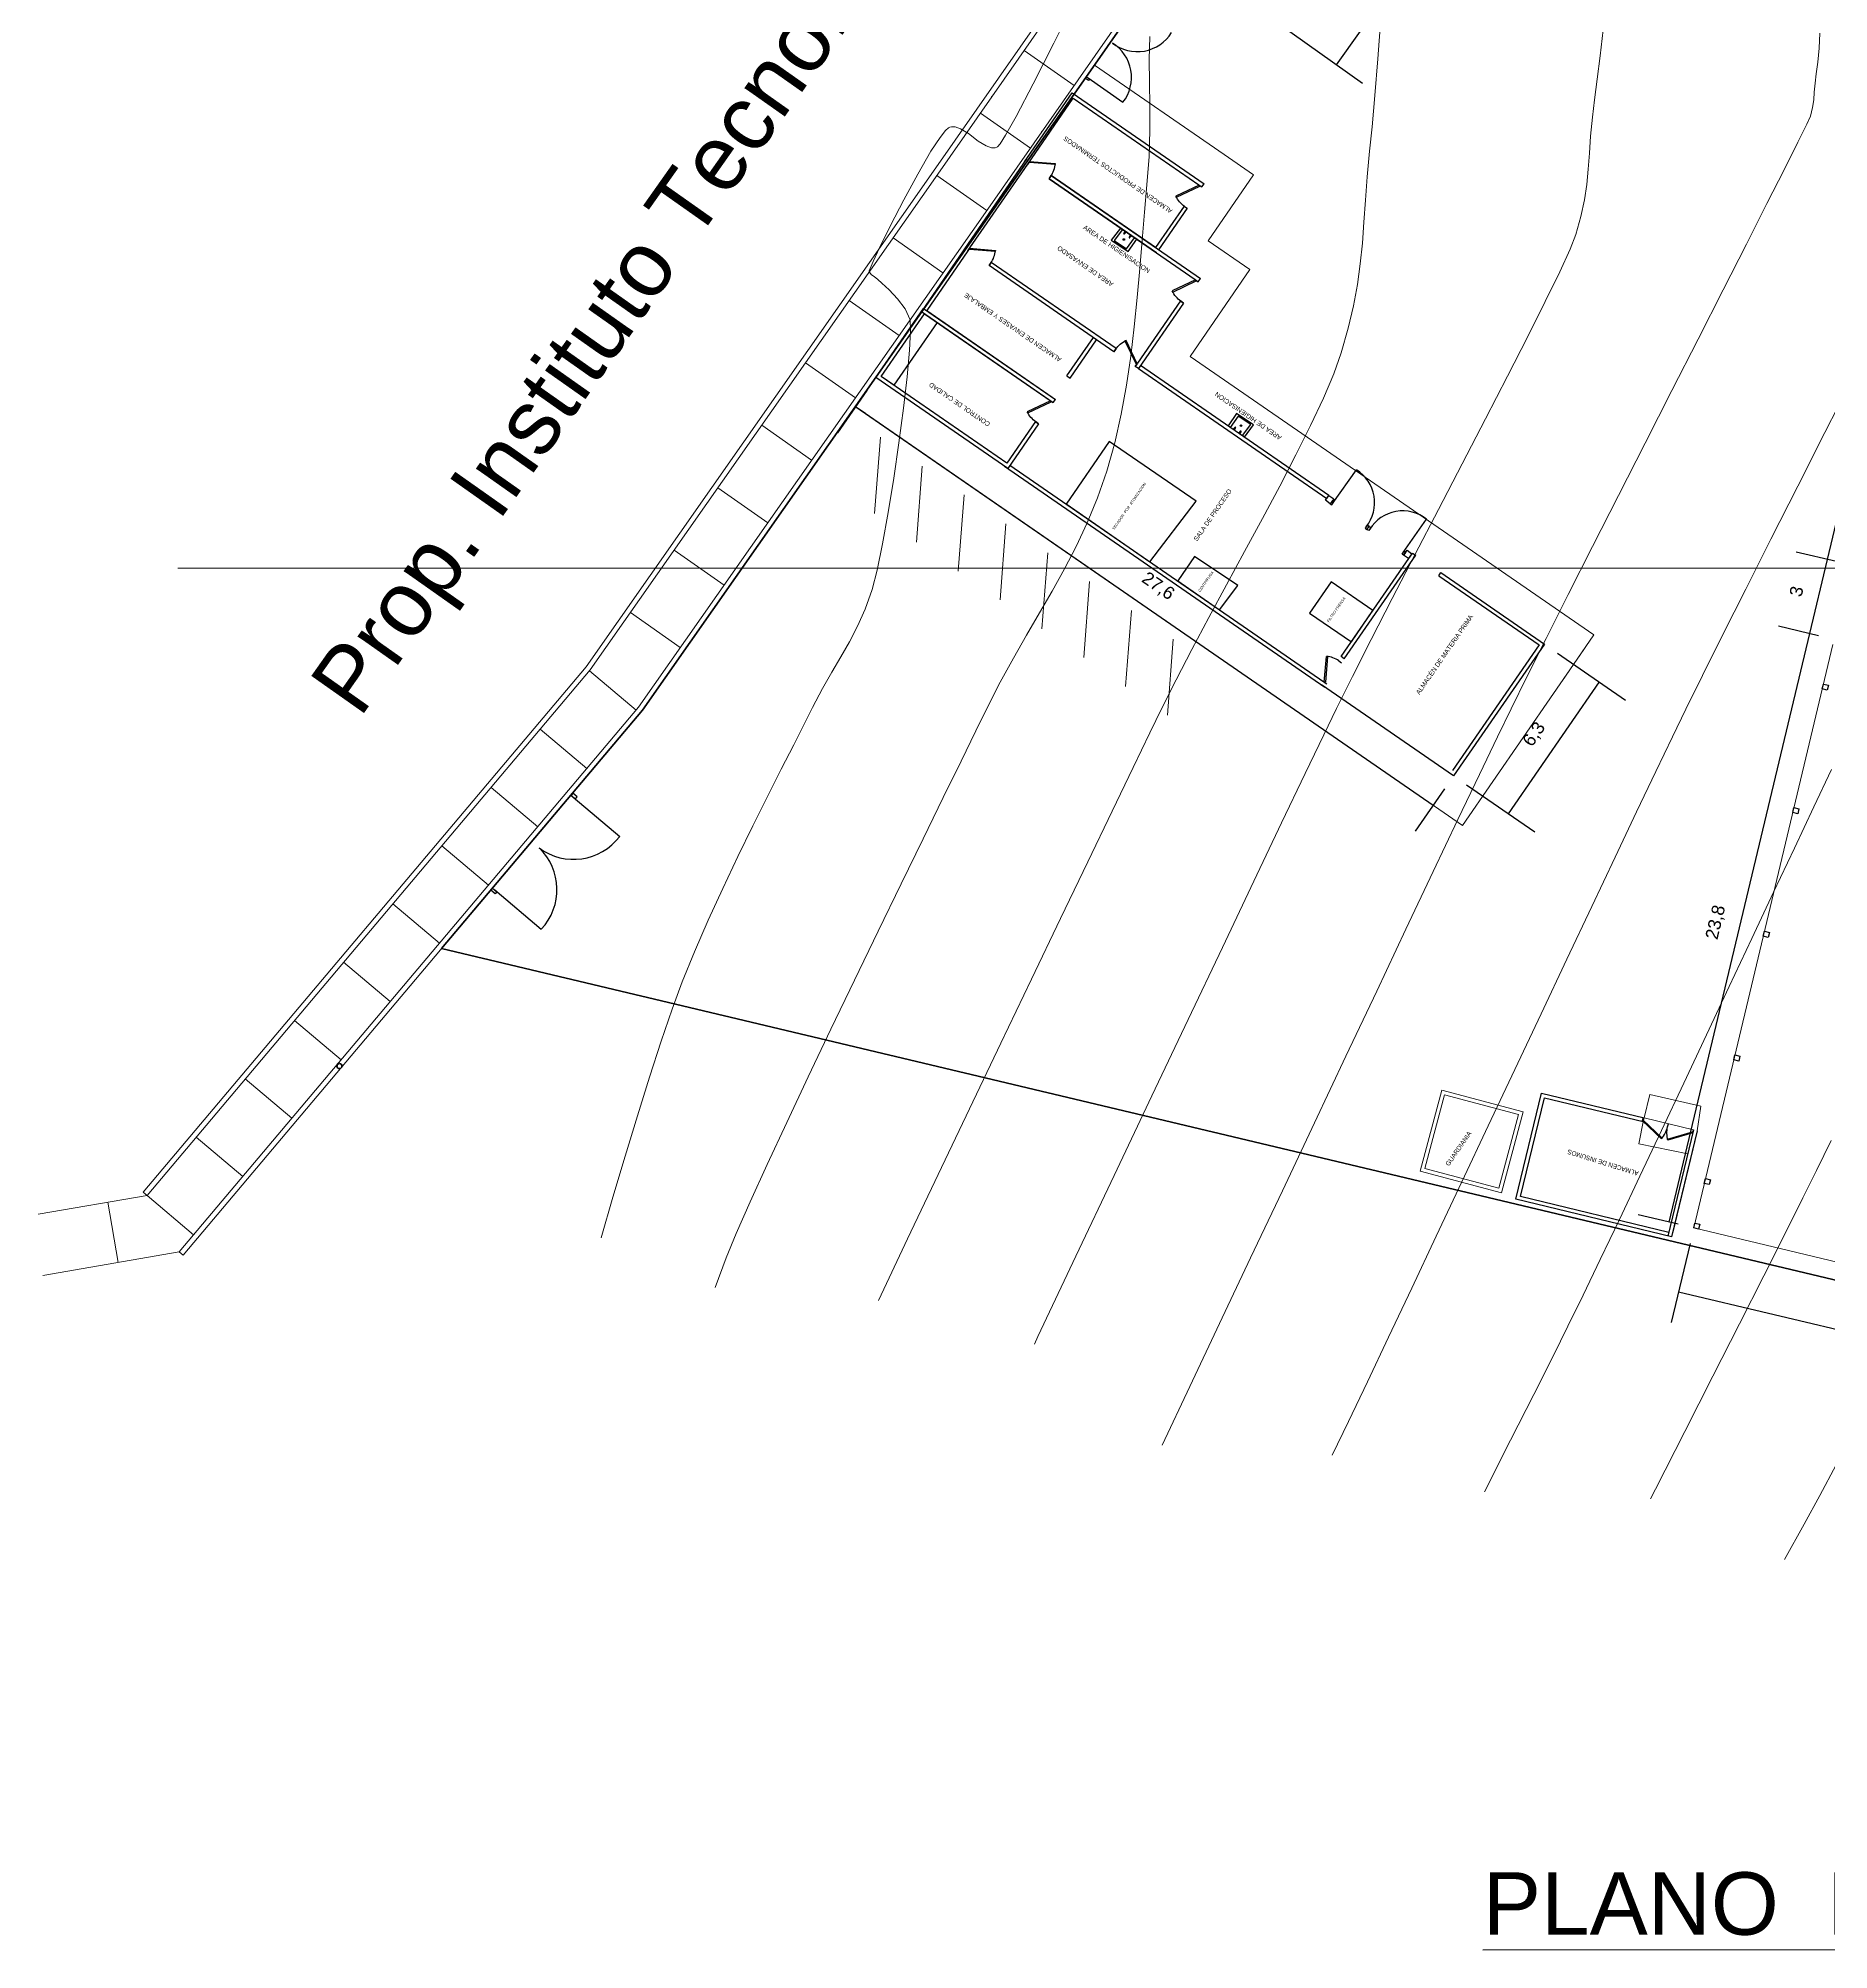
# Model space of a CAD drawing. Header units: metres. Extents: x 2572 to 5235, y 1556 to 2684.
# Drawn here: x 2818.1 to 2888.5, y 2257.6 to 2332.8 of the extents above; entities that cross this region are included whole.
import ezdxf

# ---------------------------------------------------------------- set-up
doc = ezdxf.new("R2010")
doc.units = ezdxf.units.M
doc.linetypes.add('HIDDEN2', pattern=[4.7625, 3.175, -1.5875])
doc.layers.add('2D Drafting - General_Pen_No__102', color=7, linetype='Continuous', lineweight=13, true_color=0xcccccc)
doc.layers.add('C-TOPO-MINR-N', color=7, linetype='Continuous', lineweight=0, true_color=0x346a34)
for name, color, linetype, lineweight in [('ACERO LONG', 211, 'Continuous', 35), ('EICers.Inodoros', 190, 'Continuous', 0), ('linea de piso', 140, 'Continuous', 13), ('ROTULO', 7, 'Continuous', 18), ('Structural - Grid_Pen_No__15', 214, 'Continuous', 25), ('TEXTO', 7, 'Continuous', 5), ('vanos', 145, 'Continuous', 9), ('VIGAS DE LOSA1', 190, 'Continuous', 9)]:
    doc.layers.add(name, color=color, linetype=linetype, lineweight=lineweight)
doc.layers.add('SOMBREADO', color=7, linetype='Continuous')
doc.styles.add('2mm', font='verdana.ttf', dxfattribs={"height": 8})
doc.styles.add('arial', font='arial.ttf')
doc.styles.get("Standard").update_dxf_attribs({"font": 'arial.ttf'})
doc.dimstyles.new('ISO-25', dxfattribs={"dimtxt": 0.5, "dimasz": 2.4995, "dimexe": 1.25, "dimexo": 0.625, "dimtad": 1, "dimtxsty": 'Standard', "dimblk": 'NONE', "dimblk2": 'NONE', "dimcen": 2.5, "dimadec": 0, "dimazin": 0, "dimtfac": 1, "dimtmove": 0, "dimatfit": 3, "dimfxl": 1, "dimarcsym": 0})

# ---------------------------------------------------------------- blocks, each defined once
blk = doc.blocks.new('*U24')
for p, q in [((0, 0), (0, -5)), ((40, 0), (40, -5))]:
    blk.add_line(p, q)
blk.add_lwpolyline([(0, 0), (34.6, 20), (35.5, 18.5), (0.9, -1.5)], close=True)
blk.add_arc((0, 0), 40, 0, 30)
blk = doc.blocks.new('*U23')
for p, q in [((0, 0), (0, 5)), ((40, 0), (40, 5))]:
    blk.add_line(p, q)
blk.add_lwpolyline([(0, 0), (34.6, -20), (35.5, -18.5), (0.9, 1.5)], close=True)
blk.add_arc((0, 0), 40, 330, 0)
blk = doc.blocks.new('*D184')
at = {"color": 0, "lineweight": -2, "transparency": 16777216}
for p, q in [((2892.763, 2328.777), (2891.183, 2329.155)), ((2892.398, 2328.864), (2888.453, 2312.329)), ((2888.818, 2312.242), (2887.238, 2312.619))]:
    blk.add_line(p, q, dxfattribs=at)
at = {"layer": 'Defpoints', "color": 0, "transparency": 16777216}
for p in [(2893.371, 2328.632), (2888.453, 2312.329), (2889.426, 2312.097)]:
    blk.add_point(p, dxfattribs=at)
at = {"color": 0, "transparency": 16777216, "insert": (2889.574, 2320.8), "char_height": 0.5, "attachment_point": 5, "rotation": 76.58187}
blk.add_mtext('17', dxfattribs=at)
blk = doc.blocks.new('_None')
blk = doc.blocks.new('*D185')
at = {"color": 0, "lineweight": -2, "transparency": 16777216}
for p, q in [((2888.818, 2312.242), (2887.238, 2312.619)), ((2888.453, 2312.329), (2887.757, 2309.41)), ((2888.122, 2309.323), (2886.541, 2309.701))]:
    blk.add_line(p, q, dxfattribs=at)
at = {"layer": 'Defpoints', "color": 0, "transparency": 16777216}
for p in [(2889.426, 2312.097), (2887.757, 2309.41), (2888.73, 2309.178)]:
    blk.add_point(p, dxfattribs=at)
at = {"color": 0, "transparency": 16777216, "insert": (2887.249, 2311.074), "char_height": 0.5, "attachment_point": 5, "rotation": 76.58187}
blk.add_mtext('3', dxfattribs=at)
blk = doc.blocks.new('*D186')
at = {"color": 0, "lineweight": -2, "transparency": 16777216}
for p, q in [((2887.757, 2309.41), (2882.234, 2286.26)), ((2888.122, 2309.323), (2886.541, 2309.701)), ((2882.599, 2286.173), (2881.019, 2286.55))]:
    blk.add_line(p, q, dxfattribs=at)
at = {"layer": 'Defpoints', "color": 0, "transparency": 16777216}
for p in [(2888.73, 2309.178), (2882.234, 2286.26), (2883.207, 2286.028)]:
    blk.add_point(p, dxfattribs=at)
at = {"color": 0, "transparency": 16777216, "insert": (2884.096, 2298.05), "char_height": 0.5, "attachment_point": 5, "rotation": 76.58187}
blk.add_mtext('23,8', dxfattribs=at)
blk = doc.blocks.new('*D187')
at = {"color": 0, "lineweight": -2, "transparency": 16777216}
for p, q in [((2883.062, 2285.42), (2882.319, 2282.306)), ((2882.609, 2283.522), (2947.975, 2267.928)), ((2948.427, 2269.826), (2947.685, 2266.712))]:
    blk.add_line(p, q, dxfattribs=at)
at = {"layer": 'Defpoints', "color": 0, "transparency": 16777216}
for p in [(2883.207, 2286.028), (2948.573, 2270.434), (2947.975, 2267.928)]:
    blk.add_point(p, dxfattribs=at)
at = {"color": 0, "transparency": 16777216, "insert": (2915.507, 2276.625), "char_height": 0.5, "attachment_point": 5, "rotation": 346.58171}
blk.add_mtext('67,2', dxfattribs=at)
blk = doc.blocks.new('*D189')
at = {"color": 0, "lineweight": -2, "transparency": 16777216}
for p, q in [((2850.684, 2318.973), (2849.535, 2317.306)), ((2850.244, 2318.335), (2872.963, 2302.663)), ((2873.403, 2303.301), (2872.254, 2301.634))]:
    blk.add_line(p, q, dxfattribs=at)
at = {"layer": 'Defpoints', "color": 0, "transparency": 16777216}
for p in [(2851.039, 2319.487), (2873.758, 2303.815, 0.963), (2872.963, 2302.663)]:
    blk.add_point(p, dxfattribs=at)
at = {"color": 0, "transparency": 16777216, "insert": (2862.129, 2311.261), "char_height": 0.5, "attachment_point": 5, "rotation": 325.40189}
blk.add_mtext('27,6', dxfattribs=at)
blk = doc.blocks.new('*D190')
at = {"color": 0, "lineweight": -2, "transparency": 16777216}
for p, q in [((2877.85, 2308.646), (2880.53, 2306.798)), ((2875.924, 2302.322), (2879.501, 2307.508)), ((2874.273, 2303.461), (2876.953, 2301.612))]:
    blk.add_line(p, q, dxfattribs=at)
at = {"layer": 'Defpoints', "color": 0, "transparency": 16777216}
for p in [(2877.336, 2309.001, 0.963), (2879.501, 2307.508), (2873.758, 2303.815, 0.963)]:
    blk.add_point(p, dxfattribs=at)
at = {"color": 0, "transparency": 16777216, "insert": (2876.951, 2305.44), "char_height": 0.5, "attachment_point": 5, "rotation": 55.40189}
blk.add_mtext('6,3', dxfattribs=at)
blk = doc.blocks.new('*D191')
at = {"color": 0, "lineweight": -2, "transparency": 16777216}
for p, q in [((2887.089, 2362.047), (2890.452, 2359.664)), ((2869.161, 2331.793), (2889.432, 2360.387)), ((2866.818, 2333.454), (2870.181, 2331.07))]:
    blk.add_line(p, q, dxfattribs=at)
at = {"layer": 'Defpoints', "color": 0, "transparency": 16777216}
for p in [(2886.579, 2362.409, 0.963), (2889.432, 2360.387), (2866.309, 2333.815)]:
    blk.add_point(p, dxfattribs=at)
at = {"color": 0, "transparency": 16777216, "insert": (2878.541, 2346.625), "char_height": 0.5, "attachment_point": 5, "rotation": 54.66606}
blk.add_mtext('35,05', dxfattribs=at)

msp = doc.modelspace()

# ---------------------------------------------------------------- linework, layer by layer
for p, q in [((2856.888, 2327.966, 0.963), (2858.762, 2330.682, 0.963)), ((2857.011, 2327.881, 0.963), (2858.8, 2330.473, 0.963)), ((2858.762, 2330.682, 0.963), (2863.947, 2327.105, 0.963)), ((2858.8, 2330.473, 0.963), (2863.739, 2327.067, 0.963)), ((2854.531, 2324.55, 0.963), (2856.973, 2328.089, 0.963)), ((2854.74, 2324.588, 0.963), (2857.011, 2327.881, 0.963)), ((2857.848, 2327.304, 0.963), (2863.596, 2323.338, 0.963)), ((2862.074, 2324.388, 0.963), (2857.848, 2327.304, 0.963)), ((2857.933, 2327.427, 0.963), (2863.805, 2323.376, 0.963)), ((2862.035, 2324.597, 0.963), (2857.933, 2327.427, 0.963)), ((2863.162, 2326.23, 0.963), (2862.035, 2324.597, 0.963)), ((2863.285, 2326.145, 0.963), (2862.159, 2324.512, 0.963)), ((2854.617, 2324.673, 0.963), (2852.828, 2322.08, 0.963)), ((2854.655, 2324.464, 0.963), (2853.037, 2322.118, 0.963)), ((2860.404, 2320.499, 0.963), (2855.491, 2323.888, 0.963)), ((2860.489, 2320.622, 0.963), (2855.576, 2324.011, 0.963)), ((2851.039, 2319.487, 0.963), (2852.913, 2322.204, 0.963)), ((2852.913, 2322.204, 0.963), (2858.099, 2318.626, 0.963)), ((2863.02, 2322.502, 0.963), (2861.325, 2320.045, 0.963)), ((2863.143, 2322.416, 0.963), (2861.364, 2319.837, 0.963)), ((2851.248, 2319.525, 0.963), (2852.951, 2321.995, 0.963)), ((2852.828, 2322.08, 0.963), (2858.014, 2318.503, 0.963)), ((2852.951, 2321.995, 0.963), (2857.89, 2318.588, 0.963)), ((2853.037, 2322.118, 0.963), (2857.975, 2318.712, 0.963)), ((2858.552, 2319.548, 0.963), (2859.594, 2321.058, 0.963)), ((2858.676, 2319.463, 0.963), (2859.717, 2320.972, 0.963)), ((2856.225, 2315.91, 0.963), (2851.039, 2319.487, 0.963)), ((2856.187, 2316.119, 0.963), (2851.248, 2319.525, 0.963)), ((2857.313, 2317.752, 0.963), (2856.187, 2316.119, 0.963)), ((2857.437, 2317.667, 0.963), (2856.225, 2315.91, 0.963)), ((2856.102, 2315.995, 0.963), (2868.696, 2307.308, 0.963)), ((2856.31, 2316.033, 0.963), (2868.658, 2307.516, 0.963)), ((2869.339, 2308.504, 0.963), (2872.15, 2312.579, 0.963)), ((2869.462, 2308.419, 0.963), (2872.273, 2312.493, 0.963)), ((2873.176, 2311.689, 0.963), (2877.127, 2308.963, 0.963)), ((2873.261, 2311.812, 0.963), (2877.336, 2309.001, 0.963)), ((2877.127, 2308.963, 0.963), (2873.72, 2304.024, 0.963)), ((2877.336, 2309.001, 0.963), (2873.758, 2303.815, 0.963)), ((2873.758, 2303.815, 0.963), (2868.572, 2307.393, 0.963)), ((2876.21, 2287.156), (2877.222, 2291.336)), ((2876.391, 2287.267), (2877.332, 2291.155)), ((2877.222, 2291.336), (2881.255, 2290.36)), ((2877.332, 2291.155), (2881.22, 2290.214)), ((2883.199, 2289.89), (2882.188, 2285.71)), ((2883.345, 2289.854), (2882.334, 2285.675)), ((2883.345, 2289.854), (2882.369, 2285.821)), ((2882.334, 2285.675), (2876.21, 2287.156)), ((2882.223, 2285.856), (2876.391, 2287.267))]:
    msp.add_line(p, q)
for points, elevation in [([(2859.403, 2331.168), (2859.278, 2331.255), (2859.322, 2331.317), (2859.447, 2331.23), (2859.403, 2331.168)], 0.963), ([(2859.384, 2331.274), (2860.755, 2330.316)], 0.963), ([(2857.848, 2327.304), (2857.933, 2327.427)], 0.963), ([(2863.739, 2327.067), (2863.862, 2326.981), (2863.947, 2327.105)], 0.963), ([(2863.162, 2326.23), (2863.285, 2326.145)], 0.963), ([(2860.655, 2325.367), (2860.295, 2324.887), (2860.96, 2324.443), (2861.3, 2324.922)], 0.963), ([(2860.655, 2325.367), (2860.736, 2325.309), (2860.409, 2324.873), (2860.9, 2324.545), (2861.21, 2324.984)], 0.963), ([(2854.655, 2324.464), (2854.74, 2324.588)], 0.963), ([(2855.491, 2323.888), (2855.576, 2324.011)], 0.963), ([(2863.596, 2323.338), (2863.72, 2323.253), (2863.805, 2323.376)], 0.963), ([(2863.143, 2322.416), (2863.02, 2322.502)], 0.963), ([(2852.951, 2321.995), (2853.445, 2321.654), (2851.742, 2319.185), (2851.248, 2319.525), (2852.951, 2321.995)], 0.963), ([(2860.404, 2320.499), (2860.489, 2320.622)], 0.963), ([(2861.364, 2319.837), (2861.24, 2319.922), (2861.325, 2320.045)], 0.963), ([(2868.857, 2314.85), (2861.449, 2319.96), (2861.364, 2319.837), (2868.772, 2314.726)], 0.963), ([(2858.552, 2319.548), (2858.676, 2319.463)], 0.963), ([(2858.014, 2318.503), (2858.099, 2318.626)], 0.963), ([(2857.437, 2317.667), (2857.313, 2317.752)], 0.963), ([(2865.535, 2317.142), (2865.895, 2317.622), (2865.229, 2318.065), (2864.89, 2317.586)], 0.963), ([(2865.535, 2317.142), (2865.453, 2317.2), (2865.781, 2317.636), (2865.29, 2317.964), (2864.979, 2317.525)], 0.963), ([(2858.517, 2314.511), (2861.81, 2312.24), (2863.632, 2314.623), (2860.216, 2316.974), (2858.52, 2314.509)], 0.963), ([(2869.016, 2314.54), (2869.939, 2315.854)], 0.963), ([(2868.857, 2314.85), (2869.049, 2314.715), (2868.914, 2314.523), (2868.722, 2314.658), (2868.857, 2314.85)], 0.963), ([(2868.772, 2314.726), (2868.857, 2314.85)], 0.963), ([(2868.998, 2314.642), (2868.914, 2314.523), (2868.974, 2314.481), (2869.058, 2314.6), (2868.998, 2314.642)], 0.963), ([(2871.779, 2312.599), (2872.702, 2313.913)], 0.963), ([(2870.371, 2313.677), (2870.287, 2313.558), (2870.355, 2313.51), (2870.439, 2313.63), (2870.371, 2313.677)], 0.963), ([(2870.507, 2313.582), (2870.424, 2313.462), (2870.355, 2313.51), (2870.439, 2313.63), (2870.507, 2313.582)], 0.963), ([(2862.909, 2311.482), (2864.555, 2310.346), (2865.282, 2311.301), (2863.575, 2312.448), (2862.909, 2311.482)], 0.963), ([(2871.881, 2312.617), (2871.797, 2312.498), (2871.737, 2312.54), (2871.821, 2312.659), (2871.881, 2312.617)], 0.963), ([(2871.932, 2312.69), (2872.124, 2312.555), (2871.989, 2312.363), (2871.797, 2312.498), (2871.932, 2312.69)], 0.963), ([(2872.15, 2312.579), (2872.273, 2312.493)], 0.963), ([(2873.176, 2311.689), (2873.261, 2311.812)], 0.963), ([(2869.741, 2309.086), (2870.592, 2310.321), (2868.941, 2311.45), (2868.09, 2310.215), (2869.741, 2309.086)], 0.963), ([(2869.462, 2308.419), (2869.339, 2308.504)], 0.963), ([(2839.288, 2302.991), (2839.121, 2303.131), (2839.051, 2303.048), (2839.217, 2302.908), (2839.288, 2302.991)], -1918), ([(2839.134, 2302.978), (2840.961, 2301.432)], -1918), ([(2836.059, 2299.173), (2835.892, 2299.314), (2835.963, 2299.397), (2836.129, 2299.256), (2836.059, 2299.173)], -1918), ([(2836.046, 2299.327), (2837.873, 2297.781)], -1918)]:
    msp.add_lwpolyline(points, dxfattribs=dict(elevation=elevation))
at = {"elevation": 0.963}
for points in [[(2860.837, 2325.238), (2860.787, 2325.156, 1.047046), (2860.817, 2325.139, -0.135927), (2860.879, 2325.208, -1.398246)], [(2861.051, 2325.094), (2861, 2325.005, 1.047046), (2861.03, 2324.988, -0.177231), (2861.102, 2325.059, -1.398246)], [(2865.138, 2317.415), (2865.189, 2317.504, 1.047046), (2865.159, 2317.521, -0.177231), (2865.088, 2317.45, -1.398246)], [(2865.352, 2317.271), (2865.403, 2317.353, 1.047046), (2865.372, 2317.37, -0.135927), (2865.31, 2317.301, -1.398246)]]:
    msp.add_lwpolyline(points, format="xyb", dxfattribs=at)
for points in [[(2888.507, 2307.381), (2888.46, 2307.187), (2888.266, 2307.233), (2888.312, 2307.428), (2888.507, 2307.381)], [(2887.347, 2302.518), (2887.3, 2302.323), (2887.106, 2302.369), (2887.152, 2302.564), (2887.347, 2302.518)], [(2886.186, 2297.654), (2886.14, 2297.46), (2885.945, 2297.506), (2885.992, 2297.7), (2886.186, 2297.654)], [(2885.026, 2292.791), (2884.98, 2292.596), (2884.785, 2292.642), (2884.831, 2292.837), (2885.026, 2292.791)], [(2883.866, 2287.927), (2883.819, 2287.733), (2883.625, 2287.779), (2883.671, 2287.973), (2883.866, 2287.927)], [(2883.448, 2286.176), (2883.401, 2285.982), (2883.207, 2286.028), (2883.253, 2286.223), (2883.448, 2286.176)]]:
    msp.add_lwpolyline(points)
for centre in [(2860.79, 2324.915), (2865.399, 2317.594)]:
    msp.add_circle(centre, 0.0304)
for centre, radius, start, end in [((2861.322, 2333.893, 0.963), 1.587, 231.87071, 328.2122), ((2859.507, 2331.295, 0.963), 1.587, 321.87071, 58.2122), ((2869.133, 2314.561, 0.963), 1.523, 321.73981, 58.0813), ((2871.758, 2312.717, 0.963), 1.523, 51.73981, 148.0813), ((2839.15, 2302.799, -1918), 2.269, 233.21336, 322.97058), ((2836.225, 2299.341, -1918), 2.269, 316.57825, 46.33548)]:
    msp.add_arc(centre, radius, start, end)
at = {"layer": '2D Drafting - General_Pen_No__102', "color": 8, "linetype": 'Continuous', "lineweight": 0, "flags": 128}
for points, elevation in [([(2881.585, 2381.112), (2881.478, 2380.068), (2880.098, 2366.516), (2867.028, 2347.254), (2853.309, 2327.603), (2839.64, 2308.103), (2822.215, 2287.435)], -1920), ([(2881.786, 2381.112), (2881.677, 2380.048), (2880.292, 2366.446), (2867.193, 2347.14), (2853.473, 2327.489), (2839.799, 2307.981), (2822.368, 2287.306)], -1920), ([(2884.065, 2379.805), (2882.618, 2365.6), (2869.17, 2345.779), (2855.439, 2326.113), (2841.703, 2306.516), (2823.638, 2285.09)], -1920), ([(2884.266, 2379.805), (2882.812, 2365.529), (2869.334, 2345.666), (2855.603, 2325.998), (2841.861, 2306.394), (2823.791, 2284.961)], -1920), ([(2884.266, 2379.805), (2882.812, 2365.529), (2869.334, 2345.666), (2855.603, 2325.998), (2841.861, 2306.394), (2823.791, 2284.961)], -1920), ([(2858.843, 2330.968), (2856.877, 2332.346)], -1920), ([(2857.121, 2328.512), (2855.155, 2329.889)], -1920), ([(2855.399, 2326.055), (2853.434, 2327.433)], -1920), ([(2853.677, 2323.599), (2851.712, 2324.976)], -1920), ([(2851.955, 2321.142), (2849.99, 2322.52)], -1920), ([(2850.233, 2318.685), (2848.268, 2320.063)], -1920), ([(2848.511, 2316.229), (2846.546, 2317.606)], -1920), ([(2846.789, 2313.772), (2844.824, 2315.15)], -1920), ([(2845.067, 2311.316), (2843.102, 2312.693)], -1920), ([(2843.345, 2308.859), (2841.38, 2310.236)], -1920), ([(2839.771, 2307.948), (2841.606, 2306.401)], -1920), ([(2837.838, 2305.655), (2839.672, 2304.108)], -1920), ([(2835.904, 2303.361), (2837.739, 2301.814)], -1920), ([(2833.97, 2301.067), (2835.805, 2299.52)], -1920), ([(2832.036, 2298.774), (2833.871, 2297.227)], -1920), ([(2830.103, 2296.48), (2831.937, 2294.933)], -1920), ([(2828.169, 2294.186), (2830.004, 2292.639)], -1920), ([(2826.235, 2291.893), (2828.07, 2290.346)], -1920), ([(2824.301, 2289.599), (2826.136, 2288.052)], -1920), ([(2818.09, 2286.566), (2822.368, 2287.306)], 0.963), ([(2821.238, 2284.675), (2820.829, 2287.04)], 0.963), ([(2822.368, 2287.306), (2822.215, 2287.435)], -1920), ([(2822.368, 2287.306), (2824.203, 2285.759)], -1920), ([(2818.268, 2284.162), (2823.638, 2285.09)], 0.963), ([(2823.638, 2285.09), (2823.791, 2284.961)], -1920)]:
    msp.add_lwpolyline(points, dxfattribs=dict(at, elevation=elevation))
at = {"layer": 'ACERO LONG', "color": 2, "linetype": 'Continuous', "lineweight": 9}
for p, q in [((2855.62, 2330.565, 0.963), (2855.592, 2330.524, 0.963)), ((2857.588, 2329.191, 0.963), (2857.559, 2329.15, 0.963))]:
    msp.add_line(p, q, dxfattribs=at)
at = {"layer": 'C-TOPO-MINR-N', "lineweight": 5, "elevation": 0.963, "flags": 128}
msp.add_lwpolyline([(2823.58, 2311.982), (2983.58, 2311.982)], dxfattribs=at)
at = {"layer": 'EICers.Inodoros', "color": 1, "linetype": 'Continuous', "lineweight": 0, "elevation": -5, "flags": 128}
msp.add_lwpolyline([(2851.136, 2283.172), (2851.137, 2283.174), (2852.287, 2285.6), (2853.491, 2288.132), (2854.721, 2290.716), (2855.951, 2293.294), (2857.154, 2295.811), (2858.303, 2298.21), (2859.371, 2300.436), (2860.33, 2302.431), (2861.154, 2304.142), (2861.815, 2305.51), (2862.287, 2306.48), (2862.847, 2307.594), (2863.47, 2308.787), (2864.138, 2310.04), (2864.835, 2311.33), (2865.543, 2312.637), (2866.245, 2313.939), (2866.923, 2315.215), (2867.56, 2316.444), (2868.138, 2317.604), (2868.64, 2318.675), (2869.048, 2319.634), (2869.345, 2320.461), (2869.622, 2321.422), (2869.83, 2322.311), (2869.982, 2323.151), (2870.092, 2323.963), (2870.173, 2324.77), (2870.237, 2325.594), (2870.298, 2326.459), (2870.368, 2327.385), (2870.461, 2328.396), (2870.553, 2329.35), (2870.66, 2330.577), (2870.778, 2332.017), (2870.902, 2333.606)], dxfattribs=at)
at = {"layer": 'EICers.Inodoros', "color": 1, "linetype": 'Continuous', "lineweight": 0, "flags": 128}
msp.add_lwpolyline([(2881.504, 2275.369), (2881.699, 2275.751), (2882.853, 2278.016), (2883.965, 2280.202), (2885.011, 2282.263), (2885.965, 2284.149), (2886.805, 2285.813), (2887.504, 2287.209), (2888.04, 2288.287), (2888.618, 2289.473)], dxfattribs=at)
at = {"layer": 'linea de piso', "color": 1, "linetype": 'Continuous', "lineweight": 40}
msp.add_circle((2829.935, 2292.4, -1920), 0.1, dxfattribs=at)
at = {"layer": 'SOMBREADO', "color": 0, "linetype": 'Continuous', "lineweight": 50, "elevation": 0.963, "flags": 128}
msp.add_lwpolyline([(2855.603, 2325.998), (2841.861, 2306.394), (2833.957, 2297.019), (2833.957, 2297.019), (2958.008, 2267.502), (2958.008, 2267.502), (2958.008, 2267.502), (2964.27, 2279.19), (2970.935, 2299.064), (2970.485, 2336.622), (2974.483, 2363.009), (2974.483, 2363.009), (2974.483, 2363.009), (2883.659, 2373.843), (2882.812, 2365.529), (2869.334, 2345.666)], close=True, dxfattribs=at)
at = {"layer": 'Structural - Grid_Pen_No__15', "linetype": 'HIDDEN2', "lineweight": 9, "elevation": 0.963, "flags": 128}
msp.add_lwpolyline([(2855.603, 2325.998), (2841.861, 2306.394), (2833.957, 2297.019), (2833.957, 2297.019), (2958.008, 2267.502), (2958.008, 2267.502), (2958.008, 2267.502), (2964.27, 2279.19), (2970.935, 2299.064), (2970.485, 2336.622), (2974.483, 2363.009), (2974.483, 2363.009), (2974.483, 2363.009), (2883.659, 2373.843), (2882.812, 2365.529), (2869.334, 2345.666)], close=True, dxfattribs=at)
at = {"layer": 'TEXTO', "lineweight": 30, "flags": 128}
msp.add_lwpolyline([(2874.912, 2257.633), (2959.843, 2257.68)], dxfattribs=at)
at = {"layer": 'vanos', "linetype": 'Continuous', "lineweight": 0, "flags": 128}
for points, elevation in [([(2858.924, 2334.438), (2858.034, 2332.633), (2857.228, 2331.037), (2856.553, 2329.755), (2856.141, 2329.024), (2855.922, 2328.683), (2855.825, 2328.567), (2855.792, 2328.544), (2855.726, 2328.526), (2855.588, 2328.526), (2855.371, 2328.599), (2855.068, 2328.789), (2854.68, 2329.079), (2854.373, 2329.271), (2854.151, 2329.347), (2854.01, 2329.349), (2853.941, 2329.332), (2853.895, 2329.308), (2853.781, 2329.206), (2853.563, 2328.933), (2853.205, 2328.385), (2852.685, 2327.491), (2852.138, 2326.479), (2851.619, 2325.469), (2851.182, 2324.583), (2850.929, 2324.044), (2850.814, 2323.779), (2850.78, 2323.684), (2850.776, 2323.663), (2850.783, 2323.636), (2850.808, 2323.587), (2850.868, 2323.527), (2850.974, 2323.454), (2851.111, 2323.343), (2851.272, 2323.194), (2851.556, 2322.932), (2851.886, 2322.585), (2852.187, 2322.182), (2852.383, 2321.753), (2852.406, 2321.334), (2852.363, 2320.562), (2852.264, 2319.516), (2852.121, 2318.274), (2851.942, 2316.917), (2851.739, 2315.522), (2851.522, 2314.169), (2851.302, 2312.937), (2851.089, 2311.905), (2850.892, 2311.152), (2850.617, 2310.376), (2850.319, 2309.701), (2849.999, 2309.088), (2849.66, 2308.501), (2849.304, 2307.9), (2848.932, 2307.247), (2848.546, 2306.504), (2848.221, 2305.852), (2847.806, 2305.034), (2847.319, 2304.077), (2846.779, 2303.007), (2846.204, 2301.851), (2845.611, 2300.636), (2845.018, 2299.387), (2844.444, 2298.132), (2843.907, 2296.897), (2843.425, 2295.707), (2843.029, 2294.635), (2842.597, 2293.372), (2842.138, 2291.961), (2841.662, 2290.441), (2841.178, 2288.853), (2840.696, 2287.239), (2840.226, 2285.639)], -7), ([(2844.722, 2283.693), (2845.154, 2284.856), (2845.549, 2285.817), (2846.093, 2287.057), (2846.761, 2288.528), (2847.529, 2290.183), (2848.374, 2291.975), (2849.27, 2293.856), (2850.194, 2295.781), (2851.122, 2297.701), (2852.03, 2299.569), (2852.892, 2301.339), (2853.687, 2302.963), (2854.388, 2304.395), (2854.973, 2305.587), (2855.417, 2306.492), (2855.932, 2307.5), (2856.45, 2308.447), (2856.968, 2309.349), (2857.479, 2310.224), (2857.978, 2311.086), (2858.461, 2311.954), (2858.921, 2312.843), (2859.354, 2313.77), (2859.755, 2314.753), (2860.119, 2315.806), (2860.431, 2316.913), (2860.688, 2318.041), (2860.897, 2319.182), (2861.066, 2320.332), (2861.204, 2321.485), (2861.318, 2322.633), (2861.417, 2323.771), (2861.509, 2324.893), (2861.601, 2325.993), (2861.702, 2327.065), (2861.788, 2328.184), (2861.818, 2329.213), (2861.814, 2330.175), (2861.798, 2331.094), (2861.79, 2331.995), (2861.813, 2332.903)], -6), ([(2857.271, 2281.461), (2857.41, 2281.755), (2858.909, 2284.922), (2860.414, 2288.098), (2861.894, 2291.222), (2863.321, 2294.232), (2864.667, 2297.067), (2865.902, 2299.666), (2866.998, 2301.967), (2867.925, 2303.908), (2868.655, 2305.429), (2869.158, 2306.468), (2869.782, 2307.722), (2870.522, 2309.179), (2871.351, 2310.792), (2872.242, 2312.513), (2873.168, 2314.296), (2874.102, 2316.093), (2875.016, 2317.857), (2875.884, 2319.541), (2876.678, 2321.099), (2877.371, 2322.482), (2877.935, 2323.644), (2878.345, 2324.537), (2878.572, 2325.115), (2878.771, 2325.826), (2878.907, 2326.472), (2878.998, 2327.084), (2879.058, 2327.687), (2879.105, 2328.311), (2879.154, 2328.982), (2879.221, 2329.728), (2879.301, 2330.414), (2879.408, 2331.226), (2879.529, 2332.146), (2879.65, 2333.158)], -4), ([(2862.299, 2277.478), (2863.393, 2279.793), (2864.56, 2282.266), (2865.779, 2284.849), (2867.029, 2287.495), (2868.286, 2290.159), (2869.53, 2292.793), (2870.738, 2295.35), (2871.89, 2297.783), (2872.962, 2300.046), (2873.934, 2302.092), (2874.784, 2303.874), (2875.489, 2305.344), (2876.029, 2306.456), (2876.647, 2307.707), (2877.404, 2309.221), (2878.273, 2310.949), (2879.229, 2312.839), (2880.244, 2314.84), (2881.292, 2316.901), (2882.346, 2318.972), (2883.379, 2321.001), (2884.366, 2322.938), (2885.278, 2324.732), (2886.09, 2326.331), (2886.774, 2327.686), (2887.305, 2328.744), (2887.655, 2329.456), (2887.798, 2329.77), (2887.884, 2330.105), (2887.927, 2330.404), (2887.951, 2330.709), (2887.98, 2331.059), (2888.026, 2331.429), (2888.087, 2331.898), (2888.141, 2332.442), (2888.168, 2333.032)], -3), ([(2868.99, 2277.09), (2869.627, 2278.416), (2870.372, 2279.976), (2871.207, 2281.735), (2872.116, 2283.656), (2873.083, 2285.705), (2874.092, 2287.845), (2875.127, 2290.041), (2876.171, 2292.258), (2877.207, 2294.459), (2878.22, 2296.609), (2879.194, 2298.673), (2880.112, 2300.614), (2880.958, 2302.398), (2881.715, 2303.988), (2882.368, 2305.348), (2882.899, 2306.445), (2883.548, 2307.759), (2884.343, 2309.35), (2885.253, 2311.161), (2886.247, 2313.132), (2887.297, 2315.205), (2888.37, 2317.321), (2889.438, 2319.423)], -2), ([(2874.974, 2275.647), (2876.006, 2277.68), (2876.915, 2279.478), (2877.675, 2280.989), (2878.257, 2282.161), (2878.853, 2283.382), (2879.533, 2284.794), (2880.283, 2286.365), (2881.09, 2288.065), (2881.939, 2289.862), (2882.817, 2291.727), (2883.711, 2293.628), (2884.606, 2295.534), (2885.49, 2297.414), (2886.347, 2299.238), (2887.166, 2300.975), (2887.931, 2302.594), (2888.629, 2304.063)], -1), ([(2886.776, 2272.989), (2887.551, 2274.38), (2888.163, 2275.504), (2888.806, 2276.717)], 1)]:
    msp.add_lwpolyline(points, dxfattribs=dict(at, elevation=elevation))
at = {"layer": 'VIGAS DE LOSA1', "color": 2, "linetype": 'Continuous', "lineweight": 9}
for p, q in [((2883.207, 2286.028), (2888.684, 2308.984)), ((2948.573, 2270.434), (2883.207, 2286.028))]:
    msp.add_line(p, q, dxfattribs=at)
at = {"layer": 'VIGAS DE LOSA1', "color": 2, "linetype": 'Continuous', "lineweight": 9, "flags": 128}
for points, elevation in [([(2878.018, 2307.525), (2879.283, 2309.359), (2863.396, 2320.318), (2865.752, 2323.734), (2864.106, 2324.869), (2865.895, 2327.462), (2864.742, 2328.257), (2859.638, 2331.778)], 0.963), ([(2851.039, 2319.487), (2850.236, 2318.341), (2850.636, 2318.08)], 0.963), ([(2850.236, 2318.341), (2874.116, 2301.868), (2878.889, 2308.788)], 0.963), ([(2851.218, 2317.133), (2850.988, 2314.142)], 1.926), ([(2852.863, 2315.999), (2852.634, 2313.007)], 1.997), ([(2854.509, 2314.864), (2854.279, 2311.872)], 2.068), ([(2856.154, 2313.729), (2855.924, 2310.738)], 2.138), ([(2857.799, 2312.594), (2857.57, 2309.603)], 2.209), ([(2859.445, 2311.459), (2859.215, 2308.468)], 2.28), ([(2861.09, 2310.324), (2860.86, 2307.333)], 2.351), ([(2862.735, 2309.189), (2862.505, 2306.198)], 2.422)]:
    msp.add_lwpolyline(points, dxfattribs=dict(at, elevation=elevation))
msp.add_lwpolyline([(2873.304, 2291.445), (2876.493, 2290.595), (2875.642, 2287.406), (2872.454, 2288.257)], close=True, dxfattribs=at)
for points in [[(2873.41, 2291.262), (2876.309, 2290.489), (2875.536, 2287.59), (2872.637, 2288.363), (2873.41, 2291.262)], [(2883.345, 2289.854), (2883.493, 2290.821), (2881.479, 2291.283), (2881.255, 2290.36)], [(2883.199, 2289.89), (2882.971, 2288.947), (2881.053, 2289.338), (2881.235, 2290.27)], [(2881.255, 2290.36), (2881.22, 2290.214)], [(2881.255, 2290.36), (2883.199, 2289.89)]]:
    msp.add_lwpolyline(points, dxfattribs=at)

# ---------------------------------------------------------------- block references
for name, p, xscale, yscale, zscale, rotation in [('*U24', (2857.083, 2327.985, 0.963), 0.0254, 0.0254, 0.0254, 325.401893835033), ('*U24', (2863.758, 2327.053, 0.963), -0.0254, 0.0254, 0.0254, 55.40189383503306), ('*U24', (2854.727, 2324.569, 0.963), 0.0254, 0.0254, 0.0254, 325.401893835033), ('*U24', (2863.615, 2323.325, 0.963), -0.0254, 0.0254, 0.0254, 55.40189383503306), ('*U24', (2861.312, 2320.026, 0.963), -0.0254, 0.0254, 0.0254, 325.401893835033), ('*U24', (2857.909, 2318.575, 0.963), -0.0254, 0.0254, 0.0254, 55.40189383503306), ('*U24', (2868.677, 2307.503, 0.963), 0.0254, 0.0254, 0.0254, 55.40189383503304), ('*U23', (2881.194, 2290.244), 0.02539999999999999, 0.02539999999999999, 0.02539999999999999, 346.3977104588277), ('*U23', (2883.169, 2289.766), -0.0254, 0.0254, 0.0254, 346.3977105231415)]:
    msp.add_blockref(name, p, dxfattribs=dict(xscale=xscale, yscale=yscale, zscale=zscale, rotation=rotation))

# ---------------------------------------------------------------- texts
at = {"insert": (2828.096, 2306.706, 0.963), "char_height": 2.53757, "width": 78.67405, "attachment_point": 1, "rotation": 54.80093, "style": '2mm'}
msp.add_mtext('{\\fArial|b0|i0|c0|p34; Prop. Instituto Tecnologico Publico de Abancay }', dxfattribs=at)
at = {"layer": 'ROTULO', "color": 7, "lineweight": -3, "style": 'arial'}
for s, height, rotation, p in [('ALMACEN DE PRODUCTOS TERMINADOS', 0.18248, 145.40189, (2862.72, 2326.081, 0.963)), ('AREA DE HIGIENISACION', 0.18248, 325.40189, (2859.172, 2325.345)), ('AREA DE ENVASADO', 0.18248, 145.40189, (2860.401, 2323.2, 0.963)), ('ALMACEN DE ENVASES Y EMBALAJE', 0.18248, 145.40189, (2858.356, 2320.235, 0.963)), ('CONTROL DE CALIDAD', 0.18248, 145.40189, (2855.553, 2317.692, 0.963)), ('AREA DE HIGIENISACION', 0.18248, 145.40189, (2867.017, 2317.163)), ('SECADOR  POR  ATOMIZACIÓN ', 0.10477, 55.40189, (2860.412, 2313.475)), ('SALA DE PROCESO ', 0.18248, 55.40189, (2863.672, 2313.028, 0.963)), ('CENTRIFUGA', 0.1048, 55.40189, (2863.793, 2311.038)), ('FILTRO PRENSA', 0.10477, 55.40189, (2868.859, 2309.847)), ('ALMACÉN DE MATERIA PRIMA ', 0.18248, 55.40189, (2872.417, 2306.996, 0.963)), ('GUARDIANIA', 0.1825, 55.40189, (2873.58, 2288.446, -0.963)), ('ALMACEN DE INSUMOS', 0.18248, 162.56747, (2881.056, 2288.251, -0.963))]:
    msp.add_text(s, height=height, rotation=rotation, dxfattribs=at).set_placement(p)
msp.add_text('PLANO  EN PLANTA DE LA PLANTA DE ESPIRULINA ', height=2.45843, dxfattribs=at).set_placement((2874.912, 2258.223))

# ---------------------------------------------------------------- dimensions: what is measured, and where the dimension line sits
for p1, p2, distance, picture, middle in [((2866.309, 2333.815), (2886.579, 2362.409, 0.963), -3.497, '*D191', (2878.541, 2346.625)), ((2851.039, 2319.487), (2873.758, 2303.815, 0.963), -1.4, '*D189', (2862.129, 2311.261)), ((2873.758, 2303.815, 0.963), (2877.336, 2309.001, 0.963), -2.631, '*D190', (2876.951, 2305.44)), ((2883.207, 2286.028), (2948.573, 2270.434), -2.576, '*D187', (2915.507, 2276.625))]:
    dim = msp.add_aligned_dim(p1=p1, p2=p2, distance=distance, dimstyle='ISO-25')
    dim.commit()
    dim.dimension.update_dxf_attribs({"geometry": picture, "text_midpoint": middle})
for base, p1, p2, picture, middle in [((2888.453, 2312.329), (2893.371, 2328.632), (2889.426, 2312.097), '*D184', (2889.574, 2320.8)), ((2887.757, 2309.41), (2889.426, 2312.097), (2888.73, 2309.178), '*D185', (2887.249, 2311.074)), ((2882.234, 2286.26), (2888.73, 2309.178), (2883.207, 2286.028), '*D186', (2884.096, 2298.05))]:
    dim = msp.add_linear_dim(base=base, p1=p1, p2=p2, angle=76.58187, dimstyle='ISO-25', override={"dimtmove": 1})
    dim.commit()
    dim.dimension.update_dxf_attribs({"geometry": picture, "text_midpoint": middle})

doc.saveas('drawing.dxf')
